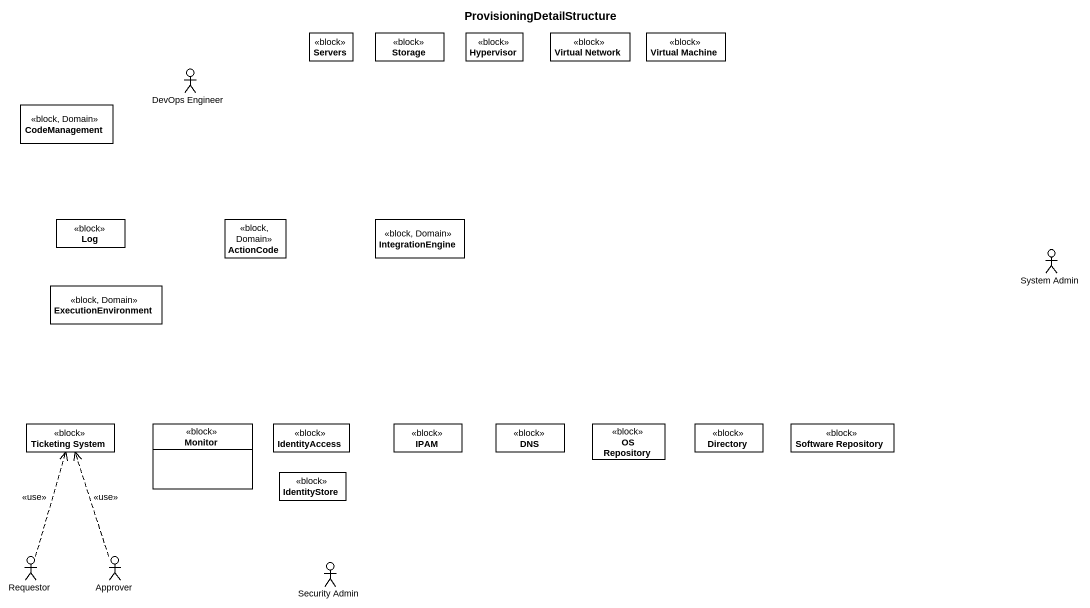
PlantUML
@startuml
title ProvisioningDetailStructure
allowmixing
hide circle
hide empty members
class Servers <<block>>
class "Storage" as Storage_ <<block>>
class Hypervisor <<block>>
class "Virtual Network" as Virtual_Network <<block>>
class "Virtual Machine" as Virtual_Machine <<block>>
actor "DevOps Engineer" as DevOps_Engineer
class CodeManagement <<block, Domain>>
class Log <<block>>
class ActionCode <<block, Domain>>
class IntegrationEngine <<block, Domain>>
actor "System Admin" as System_Admin
class ExecutionEnvironment <<block, Domain>>
class "Ticketing System" as Ticketing_System <<block>>
class Monitor <<block>>
class IdentityAccess <<block>>
class IPAM <<block>>
class DNS <<block>>
class "OS Repository" as OS_Repository <<block>>
class Directory <<block>>
class "Software Repository" as Software_Repository <<block>>
class IdentityStore <<block>>
actor Requestor
actor Approver
actor "Security Admin" as Security_Admin
Requestor .up.> Ticketing_System : <<use>>
Approver .up.> Ticketing_System : <<use>>
@enduml
